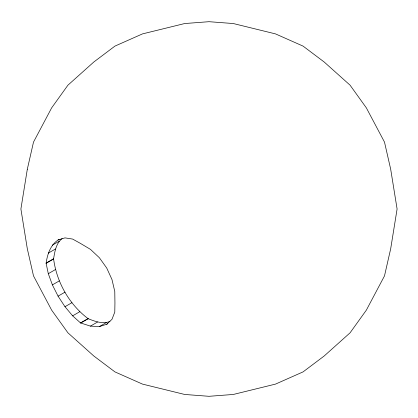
<?xml version="1.0" encoding="UTF-8"?>
<svg xmlns="http://www.w3.org/2000/svg" width="418" height="418" viewBox="0 0 418 418"><rect width="100%" height="100%" fill="white"/><g stroke="black" fill="none" stroke-linecap="round" stroke-linejoin="round"><path stroke-width="0.63" d="M109.944 321.442C102.786 324.358 94.938 321.39 88.208 318.72L88.02 318.594C69.263 304.435 56.681 282.244 53.608 258.988L53.593 258.752C54.805 251.641 56.007 243.323 62.104 238.579M46.111 263.309C47.375 254.107 50.635 244.253 59.121 239.342M53.608 258.988L46.111 263.319L48.3 273.691L52.381 284.888L58.065 296.153L64.978 306.707L72.638 315.841L80.528 322.926L90.45 326.124L99.39 326.578L106.736 324.253L111.987 319.305L114.788 312.074L114.94 303.055L114.783 291.508L111.987 279.569L106.736 268.053L99.39 257.749L90.45 249.358L80.522 243.448L72.633 239.07L64.973 237.879L58.065 239.953M52.375 245.152L59.262 241.181M48.3 253.12L55.484 248.976M46.168 263.042L53.593 258.752M48.3 273.691L55.552 269.505M52.381 284.888L59.325 280.88M58.065 296.153L65.009 292.145M64.978 306.707L71.922 302.7M72.638 315.841L79.801 311.703M80.528 322.926L88.02 318.594M80.758 323.025L88.208 318.72M90.45 326.124L97.556 322.022M99.39 326.578L106.276 322.602M106.736 324.253L107.797 323.642M27.311 169.248L20.9 209L27.311 248.752L33.503 275.901L51.649 310.135L67.925 332.817L93.815 355.995L114.95 371.9L142.496 384.105L184.657 394.456L209 396.306L233.343 394.456L275.504 384.105L303.05 371.9L324.185 355.995L350.075 332.817L366.351 310.135L384.497 275.901L390.689 248.752L397.1 209L390.689 169.248L384.497 142.099L366.351 107.865L350.075 85.183L324.185 62.005L303.05 46.1L275.504 33.895L233.343 23.544L209 21.694L184.657 23.544L142.496 33.895L114.95 46.1L93.815 62.005L67.925 85.183L51.649 107.865L33.503 142.099L27.311 169.248"/></g></svg>
